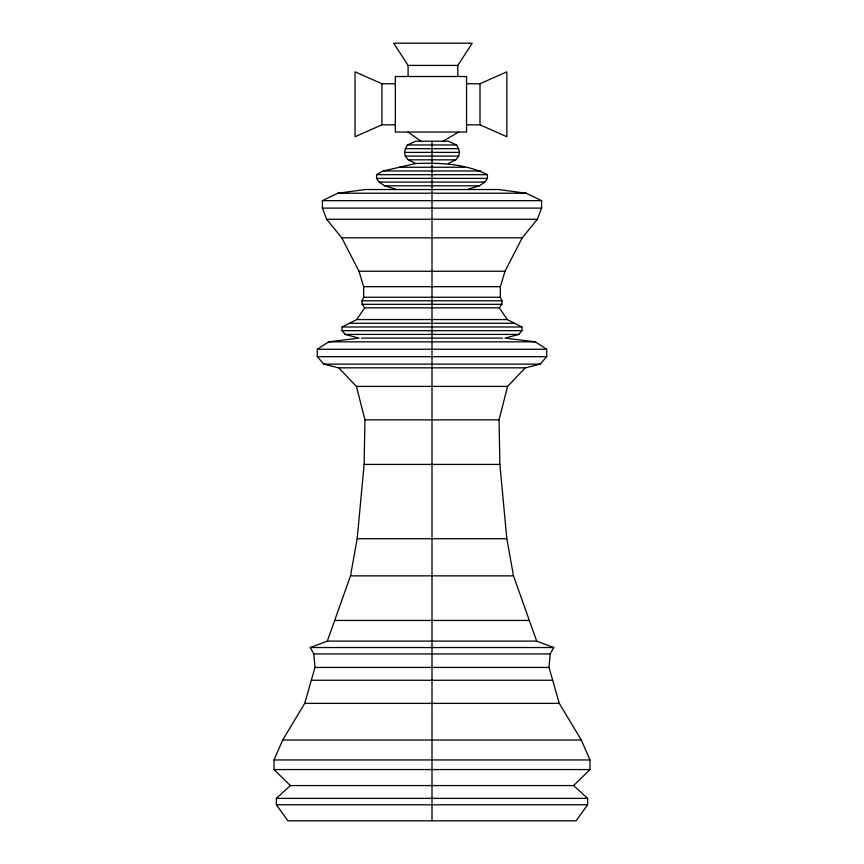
<?xml version="1.0" encoding="UTF-8"?>
<svg xmlns="http://www.w3.org/2000/svg" width="864" height="864" viewBox="0 0 864 864"><rect width="100%" height="100%" fill="white"/><g stroke="black" fill="none" stroke-linecap="round" stroke-linejoin="round"><path stroke-width="1.3" d="M290.38 785.57L276.372 798.379L276.372 804.784L287.896 820.8L576.104 820.8L587.628 804.784L587.628 798.379L573.62 785.57L290.38 785.57L274.018 769.565L274.018 759.953L282.701 740.027L304.722 703.382L314.982 667.44L313.794 653.929L310.295 647.525L327.337 641.11L350.492 575.856L357.178 538.715L364.122 464.422L364.943 419.839L356.432 386.413L338.71 367.837L323.784 364.122L317.293 356.692L317.293 349.261L328.763 341.831L359.003 338.116L345.136 334.411L342.047 330.696L342.047 326.981L356.692 319.55L364.748 307.843L499.252 307.843L501.941 304.322L501.941 300.791L500.342 297.259L500.342 286.675L505.03 271.253L522.191 237.827L537.386 219.251L541.598 208.105L541.598 200.675L526.252 193.244L498.647 189.529L365.353 189.529L337.748 193.244L322.402 200.675L322.402 208.105L326.614 219.251L341.809 237.827L358.97 271.253L363.658 286.675L363.658 297.259L362.059 300.791L362.059 304.322L364.748 307.843M573.62 785.57L589.982 769.565L589.982 759.953L581.299 740.027L559.278 703.382L549.018 667.44L550.206 653.929L553.705 647.525L536.663 641.11L327.337 641.11M448.34 163.534L455.695 159.818L458.719 156.103L459.454 152.388L458.633 148.673L456.516 144.958L448.34 141.242L415.66 141.242L407.484 144.958L405.367 148.673L404.546 152.388L405.281 156.103L408.305 159.818L415.66 163.534C439.808 162.551 465.502 163.717 487.436 174.679L487.436 178.394L484.79 182.099L479.358 185.814L468.31 189.162M536.663 641.11L513.508 575.856L506.822 538.715L499.878 464.422L499.057 419.839L507.568 386.413L525.29 367.837L540.216 364.122L546.707 356.692L546.707 349.261L535.237 341.831L504.997 338.116L518.864 334.411L521.953 330.696L521.953 326.981L507.308 319.55L499.252 307.843M457.812 76.518L457.812 65.416L472.219 43.2L393.682 43.2L408.1 65.416L408.1 76.518M442.984 141.242L458.622 132.052M395.69 189.162L384.642 185.814L379.21 182.099L376.564 178.394L376.564 174.679L383.216 170.964L415.66 163.534M395.356 124.826L381.92 124.826L355.039 136.739L355.039 71.831L381.92 83.743L395.356 83.743M466.549 83.743L479.995 83.743L506.866 71.831L506.866 136.739L479.995 124.826L466.549 124.826M408.1 65.416L457.812 65.416M407.484 144.958L456.516 144.958M405.367 148.673L458.633 148.673M404.546 152.388L459.454 152.388M405.281 156.103L458.719 156.103M408.305 159.818L455.695 159.818M399.319 167.249L464.681 167.249M383.216 170.964L480.784 170.964M376.564 174.679L487.436 174.679M376.564 178.394L487.436 178.394M379.21 182.099L484.79 182.099M384.642 185.814L479.358 185.814M337.748 193.244L526.252 193.244M322.402 200.675L541.598 200.675M322.402 208.105L541.598 208.105M326.614 219.251L537.386 219.251M341.809 237.827L522.191 237.827M358.97 271.253L505.03 271.253M363.658 286.675L500.342 286.675M363.658 297.259L500.342 297.259M362.059 300.791L501.941 300.791M362.059 304.322L501.941 304.322M356.692 319.55L507.308 319.55M350.147 323.266L513.853 323.266M342.047 326.981L521.953 326.981M342.047 330.696L521.953 330.696M345.136 334.411L518.864 334.411M361.487 338.116L502.513 338.116M328.763 341.831L535.237 341.831M317.293 349.261L546.707 349.261M317.293 356.692L546.707 356.692M323.784 364.122L540.216 364.122M338.71 367.837L525.29 367.837M356.432 386.413L507.568 386.413M364.943 419.839L499.057 419.839M364.122 464.422L499.878 464.422M357.178 538.715L506.822 538.715M350.492 575.856L513.508 575.856M335.156 620.438L528.844 620.438M310.295 647.525L553.705 647.525M313.794 653.929L550.206 653.929M314.982 667.44L549.018 667.44M311.364 680.249L552.636 680.249M304.722 703.382L559.278 703.382M282.701 740.027L581.299 740.027M274.018 759.953L589.982 759.953M274.018 769.565L589.982 769.565M276.372 798.379L587.628 798.379M276.372 804.784L587.628 804.784M408.1 132.052L421.016 141.242M479.995 83.743L479.995 124.826M432 141.242L432 820.8M381.92 83.743L381.92 124.826M466.549 76.518L395.356 76.518L395.356 132.052L466.549 132.052L466.549 76.518"/></g></svg>
